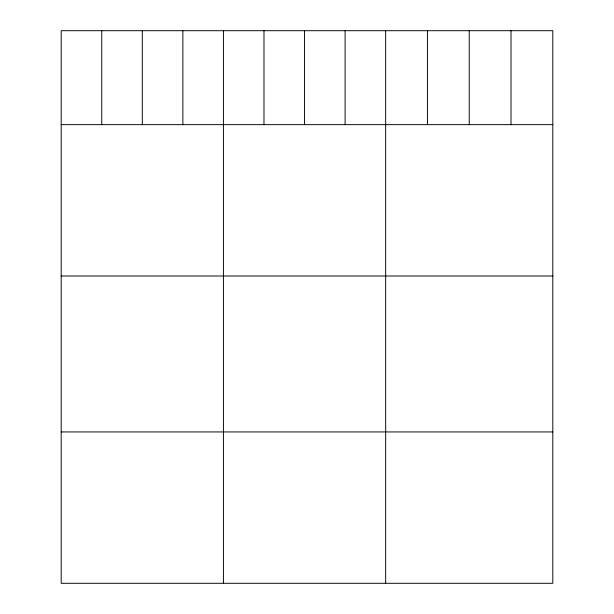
<?xml version="1.0" encoding="UTF-8"?>
<svg xmlns="http://www.w3.org/2000/svg" width="614" height="614" viewBox="0 0 614 614"><rect width="100%" height="100%" fill="white"/><g stroke="black" fill="none" stroke-linecap="round" stroke-linejoin="round"><path stroke-width="0.92" d="M552.807 124.642L552.807 583.3L61.193 583.3L61.193 30.7L552.807 30.7L552.807 124.642L61.193 124.642M61.193 276.001L552.807 276.001M61.193 431.941L552.807 431.941M511.017 30.7L511.017 124.642M469.234 30.7L469.234 124.642M427.444 30.7L427.444 124.642M385.661 30.7L385.661 583.3M345.099 30.7L345.099 124.642M304.544 30.7L304.544 124.642M263.982 30.7L263.982 124.642M223.427 30.7L223.427 583.3M182.865 30.7L182.865 124.642M142.31 30.7L142.31 124.642M101.755 30.7L101.755 124.642"/></g></svg>
